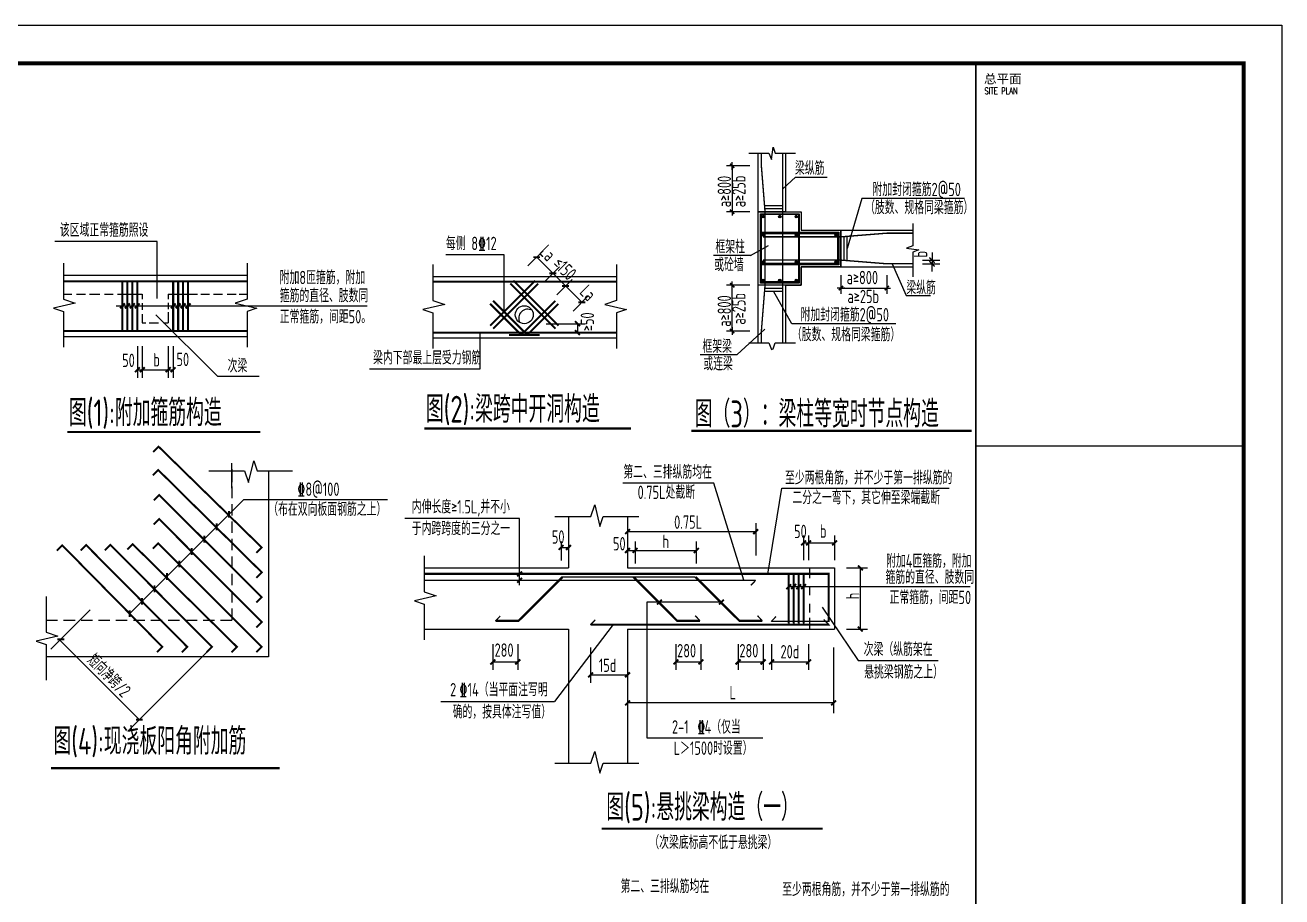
# Model space of a CAD drawing. Extents: x 492302 to 683319, y -252071 to 755100.
# Drawn here: x 650468 to 683319, y 732314 to 755100 of the extents above; entities that cross this region are included whole.
import ezdxf

# ---------------------------------------------------------------- set-up
doc = ezdxf.new("R2010")
doc.units = 0
doc.header["$LTSCALE"] = 1000
doc.header["$MEASUREMENT"] = 0
for name, color, linetype in [('3T_WOOD', 21, 'Continuous'), ('TK', 4, 'Continuous'), ('图形', 2, 'Continuous'), ('文字', 4, 'Continuous'), ('表格', 7, 'Continuous'), ('阳角加筋', 7, 'Continuous')]:
    doc.layers.add(name, color=color, linetype=linetype)
doc.styles.add('ROMANS', font='romans__.ttf', dxfattribs={"width": 0.65, "height": 231.275})
doc.styles.add('TSSD_REIN', font='tssdeng.shx', dxfattribs={"width": 0.7, "bigfont": 'tssdchn.shx'})
doc.styles.add('图签宋体', font='', dxfattribs={"height": 300})
doc.styles.get('图签宋体').set_extended_font_data('NSimSun')

# ---------------------------------------------------------------- blocks, each defined once
blk = doc.blocks.new('DIMBLK')
blk.add_line((-2, 0), (0, 0))
at = {"const_width": 0.35}
blk.add_lwpolyline([(-0.71, -0.71), (0.71, 0.71)], dxfattribs=at)
blk = doc.blocks.new('DMTK2')
blk.add_line((-10, 0), (10, 0))
at = {"const_width": 4}
blk.add_lwpolyline([(-5.7, -5.7), (5.7, 5.7)], dxfattribs=at)
blk = doc.blocks.new('_ArchTick')
at = {"color": 0, "linetype": 'ByBlock', "const_width": 0.4}
blk.add_lwpolyline([(-0.5, -0.5), (0.5, 0.5)], dxfattribs=at)
blk = doc.blocks.new('GeYuanFrame_86052528', base_point=(20.09, 4.53))
at = {"layer": 'TK'}
blk.add_lwpolyline([(20.09, 4.53), (20.09, 598.53), (861.09, 598.53), (861.09, 4.53)], close=True, dxfattribs=at)
at = {"layer": 'TK', "const_width": 1}
blk.add_lwpolyline([(45.09, 588.53), (851.09, 588.53), (851.09, 14.53), (45.09, 14.53)], close=True, dxfattribs=at)
at = {"layer": 'TK'}
for points, const_width in [([(781.09, 588.53), (781.09, 14.53)], 0.4), ([(781.09, 488.5), (851.09, 488.5)], 0.35)]:
    blk.add_lwpolyline(points, dxfattribs=dict(at, const_width=const_width))
at = {"layer": 'TK', "style": '图签宋体'}
blk.add_text('总平面', height=2.4, dxfattribs=at).set_placement((783.23, 583.28))
at = {"layer": 'TK', "style": 'ROMANS', "width": 0.76}
blk.add_text('SITE PLAN', height=1.697, dxfattribs=at).set_placement((783.35, 580.49))

msp = doc.modelspace()

# ---------------------------------------------------------------- linework, layer by layer
at = {"layer": '图形', "color": 3, "linetype": 'Continuous'}
for p, q in [((670272.8, 750819.9), (670603.9, 751124.3)), ((670603.9, 751124.3), (671433.5, 751124.3)), ((672341.7, 750565.9), (671952.8, 749261.9)), ((675020.9, 750565.9), (672341.7, 750565.9)), ((653919.3, 749443), (651244.5, 749443)), ((653919.3, 747951.9), (653919.3, 749443)), ((669426.8, 749075.2), (669901.8, 749339.4)), ((663611, 748805.6), (664008.3, 749203)), ((663840.2, 749034.8), (665019.7, 747855.4)), ((669426.8, 749075.2), (668461.9, 749075.2)), ((651469.3, 748875), (651469.3, 747936.6)), ((656269.3, 748875), (656269.3, 747936.6)), ((661126.5, 748840.5), (661126.5, 747902.2)), ((664035.2, 748381.3), (664432.6, 748778.7)), ((665926.5, 748840.5), (665926.5, 747902.2)), ((673135.9, 748861.9), (673497.7, 748030.4)), ((651469.3, 748560.4), (656269.3, 748560.4)), ((653011.6, 748404.7), (653011.6, 747107.4)), ((653141.6, 748404.7), (653141.6, 747107.4)), ((653271.6, 748404.7), (653271.6, 747107.4)), ((653401.6, 748404.7), (653401.6, 747107.4)), ((661126.5, 748525.9), (665926.5, 748525.9)), ((664366.1, 748050.4), (664763.5, 748447.8)), ((671792.8, 748565.6), (671792.8, 748076.8)), ((672992.8, 748565.6), (672992.8, 748076.8)), ((651469.3, 748067.4), (651688.4, 748067.4)), ((651806.6, 748067.4), (652042.9, 748067.4)), ((652154.1, 748067.4), (652418.2, 748067.4)), ((652543.3, 748067.4), (652765.7, 748067.4)), ((652883.8, 748067.4), (653531.6, 748067.4)), ((653531.6, 748067.4), (653531.6, 747933.5)), ((654207.1, 748067.4), (654975.8, 748067.4)), ((654207.1, 748067.4), (654207.1, 747940.5)), ((655059.2, 748067.4), (655288.6, 748067.4)), ((655392.9, 748067.4), (655629.2, 748067.4)), ((655747.3, 748067.4), (655983.6, 748067.4)), ((656060.1, 748067.4), (656269.3, 748067.4)), ((664790.4, 747626.1), (665187.8, 748023.5)), ((670509.3, 747292.2), (670034.4, 748141.9)), ((671802.8, 748226.8), (672982.8, 748226.8)), ((673497.7, 748030.4), (674137.4, 748030.4)), ((651777.6, 747834), (651210.3, 747699.4)), ((651210.3, 747699.4), (651469.3, 747613.2)), ((651469.3, 747936.6), (651777.6, 747834)), ((652850.7, 747761), (659407.4, 747761)), ((653531.6, 747836.3), (653531.6, 747655.8)), ((654207.1, 747843.3), (654207.1, 747676.6)), ((656269.3, 747936.6), (655961.1, 747834)), ((655961.1, 747834), (656528.4, 747699.4)), ((656528.4, 747699.4), (656269.3, 747613.2)), ((661434.8, 747799.5), (660867.4, 747665)), ((661126.5, 747902.2), (661434.8, 747799.5)), ((665926.5, 747902.2), (665618.2, 747799.5)), ((665618.2, 747799.5), (666185.6, 747665)), ((651469.3, 747613.2), (651469.3, 746683.7)), ((653531.6, 747544.7), (653531.6, 747315)), ((653886.8, 747530.5), (655493.5, 745927.9)), ((654207.1, 747593.3), (654207.1, 747315)), ((656269.3, 747613.2), (656269.3, 746683.7)), ((660867.4, 747665), (661126.5, 747578.7)), ((661126.5, 747578.7), (661126.5, 746649.3)), ((666185.6, 747665), (665926.5, 747578.7)), ((665926.5, 747578.7), (665926.5, 746649.3)), ((653531.6, 747315), (653620.6, 747315)), ((653710.9, 747315), (653954.2, 747315)), ((654086.1, 747315), (654207.1, 747315)), ((664091, 747296.4), (665100.1, 747296.4)), ((664907.2, 747296.4), (664907.2, 747063.8)), ((669080.4, 746491.9), (669800.8, 747153.3)), ((673229.5, 747292.2), (670509.3, 747292.2)), ((651469.3, 746960.4), (656269.3, 746960.4)), ((653401.6, 746707.3), (653401.6, 745882.9)), ((653531.6, 746707.3), (653531.6, 745882.9)), ((654207.1, 746707.3), (654207.1, 745882.9)), ((654337.1, 746707.3), (654337.1, 745882.9)), ((661126.5, 746925.9), (665926.5, 746925.9)), ((668109.7, 746491.7), (669080.4, 746491.7)), ((653401.6, 746093.6), (654337.1, 746093.6)), ((655493.5, 745927.9), (656587.7, 745927.9)), ((668467.7, 743125.1), (666088.7, 743125.1)), ((669258.8, 740592.8), (668467.7, 743125.1)), ((669880.6, 740753), (670244.1, 742998.4)), ((670244.1, 742998.4), (674619.1, 742998.4)), ((665254, 742252.5), (665356.7, 742560.7)), ((665356.7, 742560.7), (665491.2, 741993.4)), ((663392.1, 742202.2), (660394, 742202.2)), ((663392.1, 740459.7), (663392.1, 742202.2)), ((664315.7, 742252.5), (665254, 742252.5)), ((664672.2, 742252.5), (664672.2, 740912.3)), ((665491.2, 741993.4), (665577.5, 742252.5)), ((665577.5, 742252.5), (666506.9, 742252.5)), ((666215.5, 742252.5), (666215.5, 740912.3)), ((666215.5, 741860.9), (669564.7, 741860.9)), ((669564.7, 742083.4), (669564.7, 741238.6)), ((664475.7, 741606.6), (664475.7, 741110)), ((664475.7, 741447.3), (664673, 741447.3)), ((664673, 741606.6), (664673, 741110)), ((666412.9, 741606.6), (666412.9, 741030.9)), ((668012.9, 741606.6), (668012.9, 741030.9)), ((670818.1, 741756.4), (670818.1, 741117.4)), ((670818.1, 741565.5), (671623.6, 741565.5)), ((670948.1, 741756.4), (670948.1, 741117.4)), ((671623.6, 741756.4), (671623.6, 741117.4)), ((660902.5, 741226.8), (660902.5, 740288.5)), ((666215.5, 741368.2), (668012.9, 741368.2)), ((660902.5, 740912.3), (664672.2, 740912.3)), ((666215.5, 740912.3), (671623.6, 740912.3)), ((670968.5, 740912.3), (670968.5, 740640.1)), ((671623.6, 740912.3), (671623.6, 739312.3)), ((671936.2, 740912.3), (672490.6, 740912.3)), ((672298.8, 740912.3), (672298.8, 739312.3)), ((670428.1, 740756.6), (670428.1, 739459.3)), ((670558.1, 740756.6), (670558.1, 739459.3)), ((670688.1, 740756.6), (670688.1, 739459.3)), ((670818.1, 740756.6), (670818.1, 739459.3)), ((661210.8, 740185.9), (660643.4, 740051.3)), ((660902.5, 740288.5), (661210.8, 740185.9)), ((670428.1, 740425.3), (675174.1, 740425.3)), ((670968.5, 740438), (670968.5, 740195.5)), ((660643.4, 740051.3), (660902.5, 739965.1)), ((660902.5, 739965.1), (660902.5, 739035.6)), ((666722, 740019.6), (666722, 736472)), ((668648.1, 740019.6), (666722, 740019.6)), ((670968.5, 739971), (670968.5, 739746.4)), ((671303.4, 739882.4), (672240.2, 738488.9)), ((670968.5, 739607.2), (670968.5, 739312.3)), ((660902.5, 739312.3), (664672.2, 739312.3)), ((665840.5, 739430.6), (664302.4, 737416.1)), ((664672.2, 739312.3), (664672.2, 735807.7)), ((666215.5, 739312.3), (666215.5, 735807.7)), ((666215.5, 739312.3), (671623.6, 739312.3)), ((671936.2, 739312.3), (672490.6, 739312.3)), ((662692.3, 738914.8), (662692.3, 738244.1)), ((663345, 738914.8), (663345, 738244.1)), ((665248.9, 738831.4), (665248.9, 737907.4)), ((667477.3, 738914.8), (667477.3, 738244.1)), ((668129.9, 738914.8), (668129.9, 738244.1)), ((669105.1, 738914.8), (669105.1, 738244.1)), ((669757.7, 738914.8), (669757.7, 738244.1)), ((669977.3, 738914.8), (669977.3, 738244.1)), ((670948.1, 738914.8), (670948.1, 738244.1)), ((671602, 738830.9), (671602, 737113.8)), ((672240.2, 738488.9), (674335.7, 738488.9)), ((662692.3, 738454.8), (663345, 738454.8)), ((667477.3, 738454.8), (668129.9, 738454.8)), ((669105.1, 738454.8), (669757.7, 738454.8)), ((669977.3, 738454.8), (670948.1, 738454.8)), ((665248.9, 738118.1), (666215.5, 738118.1)), ((661335.4, 737416.1), (664302.4, 737416.1)), ((671602, 737383.2), (666215.5, 737383.2)), ((666722, 736472), (669753.7, 736472)), ((665254, 735807.7), (665356.7, 736116)), ((665356.7, 736116), (665491.2, 735548.6)), ((664315.7, 735807.7), (665254, 735807.7)), ((665491.2, 735548.6), (665577.5, 735807.7)), ((665577.5, 735807.7), (666506.9, 735807.7))]:
    msp.add_line(p, q, dxfattribs=at)
at = {"layer": '图形', "color": 3, "linetype": 'Continuous', "ltscale": 0.6}
msp.add_line((671736.8, 749685.9), (671736.8, 748837.9), dxfattribs=at)
at = {"layer": '图形', "color": 3, "linetype": 'Continuous'}
for points in [[(669385.6, 751749.2), (669910.5, 751749.2), (669973.7, 751588.9), (670020.2, 751911.8), (670077.2, 751749.2), (670604.6, 751749.2)], [(673669.2, 749914.2), (673669.2, 749334.8), (673508.9, 749271.6), (673831.8, 749225.1), (673669.2, 749168.1), (673669.2, 748522.8)], [(662987, 747609.2), (662987, 749095), (661463.9, 749095)], [(659473.1, 746117.5), (662360.9, 746117.5), (662360.9, 747063.8)], [(669385.6, 746799.3), (669910.5, 746799.3), (669973.7, 746622.1), (670020.2, 746636.7), (670077.2, 746799.3), (670604.6, 746799.3)]]:
    msp.add_lwpolyline(points, dxfattribs=at)
at = {"layer": '图形', "color": 3, "linetype": 'Continuous', "ltscale": 0.6, "const_width": 36}
for points in [[(669712.8, 746799.3), (669712.8, 747101.9), (669808.8, 748301.9), (669808.8, 750221.9), (669712.8, 751421.9), (669712.8, 751749.2)], [(670272.8, 746799.3), (670272.8, 751749.2)], [(669796, 750381.9), (670272.8, 750381.9)], [(669802.4, 750301.9), (670272.8, 750301.9)], [(669758.4, 749565.9), (671792.8, 749565.9), (672992.8, 749661.9), (673669.2, 749661.9)], [(671872.8, 749572.3), (671872.8, 748951.5)], [(671952.8, 749578.7), (671952.8, 748945.1)], [(669758.4, 748957.9), (671792.8, 748957.9), (672992.8, 748861.9), (673669.2, 748861.9)], [(669796, 748141.9), (670272.8, 748141.9)], [(669802.4, 748221.9), (670272.8, 748221.9)]]:
    msp.add_lwpolyline(points, dxfattribs=at)
at = {"layer": '图形', "color": 3, "linetype": 'Continuous', "const_width": 36}
msp.add_lwpolyline([(669707.5, 748375.7), (669707.5, 750153.2), (670686.7, 750153.2), (670686.7, 748371.9)], close=True, dxfattribs=at)
at = {"layer": '图形', "color": 3, "linetype": 'Continuous'}
for points, const_width in [([(669711, 749669.8), (671718.9, 749669.8), (671718.9, 748851.8), (669703.3, 748851.8)], 36), ([(651469.3, 748404.7), (656269.3, 748404.7)], 55), ([(653011.6, 748404.7), (653011.6, 747107.4)], 55), ([(653141.6, 748404.7), (653141.6, 747107.4)], 55), ([(653271.6, 748404.7), (653271.6, 747107.4)], 55), ([(653401.6, 748404.7), (653401.6, 747107.4)], 55), ([(654337.1, 748404.7), (654337.1, 747107.4)], 55), ([(654467.1, 748404.7), (654467.1, 747107.4)], 55), ([(654597.1, 748404.7), (654597.1, 747107.4)], 55), ([(654727.1, 748404.7), (654727.1, 747107.4)], 55), ([(661126.5, 748395.1), (665926.5, 748395.1)], 55), ([(663801.4, 748423.6), (662622, 747244.1)], 50), ([(663880.2, 748344.8), (662700.7, 747165.4)], 50), ([(663150.2, 748344.8), (664329.6, 747165.4)], 50), ([(663229, 748423.6), (664408.4, 747244.1)], 50), ([(663436.6, 747002), (662622, 747816.6)], 50), ([(663580.4, 747015.7), (662700.7, 747895.4)], 50), ([(663436.2, 747002), (664329.6, 747895.4)], 50), ([(663593.8, 747002), (664408.4, 747816.6)], 50), ([(651469.3, 747107.4), (656269.3, 747107.4)], 55), ([(661126.5, 747063.8), (665926.5, 747063.8)], 55), ([(663115.2, 747002), (663915.2, 747002)], 50), ([(651570.2, 744465), (656619.8, 744465)], 60), ([(660900.9, 744559.4), (666306.6, 744559.4)], 60), ([(667881.9, 744493), (675212.9, 744493)], 60), ([(670428.1, 740756.6), (670428.1, 739459.3)], 55), ([(670558.1, 740756.6), (670558.1, 739459.3)], 55), ([(670688.1, 740756.6), (670688.1, 739459.3)], 55), ([(670818.1, 740756.6), (670818.1, 739459.3)], 55), ([(660902.5, 740588.2), (669564.7, 740588.2)], 35), ([(664511.1, 740668.9), (663364.8, 739528.3), (662766.6, 739528.3)], 60), ([(664496.2, 740675.5), (666396.2, 740675.5)], 35), ([(665599, 740675.5), (667989.5, 740675.5)], 35), ([(666370, 740675.5), (667513.5, 739528.3), (668111.8, 739528.3)], 60), ([(667989.5, 740675.5), (669141.4, 739528.3), (669739.6, 739528.3)], 60), ([(669437, 740454.2), (669564.7, 740588.2)], 35), ([(662759.2, 739520.5), (662886.9, 739654.6)], 35), ([(665243.6, 739422.8), (665371.3, 739556.9)], 35), ([(668111.8, 739528.3), (667984.1, 739662.3)], 35), ([(669739.6, 739528.3), (669611.9, 739662.3)], 35), ([(669969.9, 739509), (670097.5, 739643)], 35), ([(665541.6, 734095.9), (671315, 734095.9)], 60)]:
    msp.add_lwpolyline(points, dxfattribs=dict(at, const_width=const_width))
for points in [[(669977.3, 739516.7, 35, 35, 0), (671472.1, 739516.7, 55, 55, 0), (671472.1, 740756.6, 55, 55, 0), (660902.5, 740756.6, 0, 0, 0)], [(665251, 739430.6, 55, 55, 0), (671472.1, 739430.6, 35, 35, 0), (671344.4, 739564.6, 0, 0, 0)]]:
    msp.add_lwpolyline(points, format="xyseb", dxfattribs=at)
msp.add_circle((663515.2, 747530.4), 234, dxfattribs=at)
msp.add_arc((663604.5, 747441.1), 234, 60.67492, 209.37104, dxfattribs=at)
at = {"layer": '文字'}
for p, q in [((669632.8, 746799.3), (669632.8, 751749.2)), ((670352.8, 750221.9), (670352.8, 751749.2)), ((669407.7, 751421.9), (668799.5, 751421.9)), ((668949.5, 751321.9), (668949.5, 751521.9)), ((668949.5, 751411.9), (668949.5, 750231.9)), ((668949.5, 750321.9), (668949.5, 750121.9)), ((669407.7, 750221.9), (668799.5, 750221.9)), ((670352.8, 750221.9), (669632.8, 750221.9)), ((670352.8, 750221.9), (670752.8, 750221.9)), ((670752.8, 750221.9), (670752.8, 749741.9)), ((670752.8, 749741.9), (671792.8, 749741.9)), ((671792.8, 748781.9), (671792.8, 749741.9)), ((671792.8, 749741.9), (673669.2, 749741.9)), ((670752.8, 748781.9), (671792.8, 748781.9)), ((670752.8, 748301.9), (670752.8, 748781.9)), ((671792.8, 748781.9), (673669.2, 748781.9)), ((672992.8, 748861.9), (672927.1, 748861.9)), ((673923.2, 748957.9), (674374.4, 748957.9)), ((673925.3, 748861.9), (674374.4, 748861.9)), ((674174.4, 748957.9), (674174.4, 748861.9)), ((669407.7, 748301.9), (668799.5, 748301.9)), ((668949.5, 747111.9), (668949.5, 748291.9)), ((670352.8, 748301.9), (669632.8, 748301.9)), ((670352.8, 748301.9), (670752.8, 748301.9)), ((670352.8, 746799.3), (670352.8, 748301.9)), ((671892.8, 748226.8), (671692.8, 748226.8)), ((672892.8, 748226.8), (673092.8, 748226.8)), ((669407.7, 747101.9), (668799.5, 747101.9))]:
    msp.add_line(p, q, dxfattribs=at)
at = {"layer": '文字', "color": 6}
for p, q in [((669688.8, 750165.9), (670696.8, 750165.9)), ((669688.8, 748357.9), (669688.8, 750165.9)), ((669720.8, 748389.9), (669720.8, 750133.9)), ((670696.8, 750165.9), (670696.8, 748357.9)), ((669720.8, 749685.9), (670664.8, 749685.9)), ((669720.8, 749653.9), (670664.8, 749653.9)), ((670696.8, 749685.9), (671736.8, 749685.9)), ((670696.8, 749653.9), (671704.8, 749653.9)), ((671704.8, 749653.9), (671704.8, 748869.9)), ((670664.8, 748869.9), (669720.8, 748869.9)), ((670664.8, 748837.9), (669720.8, 748837.9)), ((671704.8, 748869.9), (670696.8, 748869.9)), ((671736.8, 748837.9), (670696.8, 748837.9)), ((670696.8, 748357.9), (669688.8, 748357.9)), ((670664.8, 748389.9), (669720.8, 748389.9))]:
    msp.add_line(p, q, dxfattribs=at)
at = {"layer": '文字', "const_width": 40}
for points in [[(669006.1, 751365.3), (668892.9, 751478.4)], [(668892.9, 750278.4), (669006.1, 750165.3)], [(671849.4, 748283.4), (671736.3, 748170.2)], [(672936.3, 748170.2), (673049.4, 748283.4)]]:
    msp.add_lwpolyline(points, dxfattribs=at)
at = {"layer": '文字'}
msp.add_lwpolyline([(670752.8, 748781.9), (670752.8, 748301.9), (669632.8, 748301.9), (669632.8, 750221.9), (670752.8, 750221.9), (670752.8, 749741.9), (671792.8, 749741.9), (671792.8, 748781.9)], close=True, dxfattribs=at)
at = {"layer": '文字', "const_width": 34}
for points in [[(669743.7, 750096.8, 1), (669777.7, 750096.8, 1)], [(670178, 750096.8, 1), (670212, 750096.8, 1)], [(670607.9, 750096.8, 1), (670641.9, 750096.8, 1)], [(669743.7, 749616.8, 1), (669777.7, 749616.8, 1)], [(670607.9, 749616.8, 1), (670641.9, 749616.8, 1)], [(671647.9, 749616.8, 1), (671681.9, 749616.8, 1)], [(669743.7, 748907, 1), (669777.7, 748907, 1)], [(670607.9, 748907, 1), (670641.9, 748907, 1)], [(671647.9, 748907, 1), (671681.9, 748907, 1)], [(669743.7, 748427, 1), (669777.7, 748427, 1)], [(670178, 748427, 1), (670212, 748427, 1)], [(670607.9, 748427, 1), (670641.9, 748427, 1)]]:
    msp.add_lwpolyline(points, format="xyb", close=True, dxfattribs=at)
at = {"layer": '文字'}
for centre in [(669760.7, 750096.8), (670195, 750096.8), (670624.9, 750096.8), (669760.7, 749616.8), (670624.9, 749616.8), (671664.9, 749616.8), (669760.7, 748907), (670624.9, 748907), (671664.9, 748907), (669760.7, 748427), (670195, 748427), (670624.9, 748427)]:
    msp.add_circle(centre, 32, dxfattribs=at)
at = {"layer": '阳角加筋', "color": 3, "linetype": 'Continuous'}
for p, q in [((655268.2, 743451.7), (656206.5, 743451.7)), ((655873.2, 742998.9), (655873.2, 743650)), ((655873.2, 743492), (655873.2, 743194.3)), ((655873.2, 743451.7), (655873.2, 743156.8)), ((656206.5, 743451.7), (656309.2, 743143.4)), ((656309.2, 743143.4), (656443.7, 743710.7)), ((656443.7, 743710.7), (656530, 743451.7)), ((656530, 743451.7), (657459.5, 743451.7)), ((656833.2, 743451.7), (656833.2, 738589.3)), ((655873.2, 743036.4), (655873.2, 742738.7)), ((655873.2, 742580.8), (655873.2, 742283.1)), ((655873.2, 742125.1), (655873.2, 741827.5)), ((655873.2, 741669.5), (655873.2, 741371.8)), ((655873.2, 741213.9), (655873.2, 740916.2)), ((655873.2, 740758.3), (655873.2, 740460.6)), ((651014, 740169.2), (651014, 739230.9)), ((651014, 740169.2), (651014, 739230.9)), ((655873.2, 740302.7), (655873.2, 740005)), ((651143.8, 738792), (652165.9, 739814.1)), ((655873.2, 739847), (655873.2, 739549.3)), ((651014, 739549.3), (651316.9, 739549.3)), ((651474.9, 739549.3), (651772.6, 739549.3)), ((651930.5, 739549.3), (652228.2, 739549.3)), ((652386.1, 739549.3), (652683.8, 739549.3)), ((652841.8, 739549.3), (653139.4, 739549.3)), ((653297.4, 739549.3), (653595.1, 739549.3)), ((653753, 739549.3), (654050.7, 739549.3)), ((654208.6, 739549.3), (654506.3, 739549.3)), ((654664.3, 739549.3), (654961.9, 739549.3)), ((655119.9, 739549.3), (655417.6, 739549.3)), ((655575.5, 739549.3), (655873.2, 739549.3)), ((651014, 739230.9), (651322.3, 739128.3)), ((651014, 739230.9), (651322.3, 739128.3)), ((651322.3, 739128.3), (650754.9, 738993.7)), ((651322.3, 739128.3), (650754.9, 738993.7)), ((650754.9, 738993.7), (651014, 738907.5)), ((650754.9, 738993.7), (651014, 738907.5)), ((651014, 738907.5), (651014, 737978)), ((651014, 738907.5), (651014, 737978)), ((651376.4, 739024.6), (653453, 736948)), ((653197.2, 736692.2), (655323.3, 738818.3)), ((656833.2, 738589.3), (651014, 738589.3))]:
    msp.add_line(p, q, dxfattribs=at)
for points, const_width in [([(653816, 743940.4), (653957.4, 744081.8), (656652.7, 741446.6), (656511.2, 741305.2)], 50), ([(653803.7, 743332.8), (653945.1, 743474.3), (656652.7, 740797.1), (656511.2, 740655.7)], 50), ([(653830.4, 742676.5), (653971.9, 742817.9), (656652.7, 740147.6), (656511.2, 740006.2)], 50), ([(653827.9, 742049.5), (653969.3, 742190.9), (656652.7, 739498.2), (656511.2, 739356.7)], 50), ([(651296.2, 741362), (651437.6, 741503.4), (654054.8, 738848.7), (653913.4, 738707.3)], 50), ([(651922.4, 741366.6), (652063.8, 741508), (654704.2, 738848.7), (654562.8, 738707.3)], 50), ([(652552.2, 741374.4), (652693.7, 741515.8), (655353.7, 738848.7), (655212.3, 738707.3)], 50), ([(653139.4, 741390.2), (653280.8, 741531.7), (656003.2, 738848.7), (655861.8, 738707.3)], 50), ([(653805.9, 741412.7), (653947.3, 741554.1), (656652.7, 738848.7), (656511.2, 738707.3)], 50), ([(651141.2, 735674), (657125.8, 735674)], 60)]:
    msp.add_lwpolyline(points, dxfattribs=dict(at, const_width=const_width))
msp.add_lwpolyline([(653200.5, 739715.2), (656186.5, 742701.2), (659940.6, 742701.2)], dxfattribs=at)

# ---------------------------------------------------------------- block references
at = {"layer": '3T_WOOD', "xscale": 100, "yscale": 100, "zscale": 100}
msp.add_blockref('GeYuanFrame_86052528', (599218.8, 695699.9), dxfattribs=at)
at = {"layer": '文字', "xscale": 100, "yscale": 100, "zscale": 100}
for p, rotation in [((674174.4, 748957.9), 270), ((674174.4, 748861.9), 90)]:
    msp.add_blockref('DIMBLK', p, dxfattribs=dict(at, rotation=rotation))
at = {"layer": '文字', "color": 1, "xscale": 10, "yscale": 10, "zscale": 10}
for p, rotation in [((668949.5, 748301.9), 90), ((668949.5, 747101.9), 270)]:
    msp.add_blockref('DMTK2', p, dxfattribs=dict(at, rotation=rotation))
at = {"layer": '表格', "color": 3, "linetype": 'Continuous', "yscale": 127}
for p, xscale, zscale, rotation in [((663840.2, 749034.8), 126.9999999996845, 126.9999999998491, 314.9999999988116), ((664264.5, 748610.6), 126.9999999996845, 126.9999999998491, 314.9999999988116), ((664595.4, 748279.7), 126.9999999996845, 126.9999999998491, 314.9999999988116), ((653011.6, 747761), 127, 127, 180), ((653141.6, 747761), 127, 127, 180), ((653271.6, 747761), 127, 127, 180), ((653401.6, 747761), 127, 127, 180), ((654337.1, 747761), 127, 127, 180), ((654467.1, 747761), 127, 127, 180), ((654597.1, 747761), 127, 127, 180), ((654727.1, 747761), 127, 127, 180), ((665019.7, 747855.4), 126.9999999996845, 126.9999999998491, 314.9999999988116), ((664907.2, 747296.4), 127, 127, 270), ((664907.2, 747063.8), 127, 127, 270), ((653401.6, 746093.6), 127, 127, 180), ((653531.6, 746093.6), 127, 127, 180), ((654207.1, 746093.6), 127, 127, 180), ((654337.1, 746093.6), 127, 127, 180), ((666215.5, 741860.9), 127, 127, 180), ((669564.7, 741860.9), 127, 127, 180), ((664475.7, 741447.3), 127, 127, 180), ((664672.2, 741447.3), 127, 127, 180), ((666215.5, 741368.2), 127, 127, 180), ((666412.9, 741368.2), 127, 127, 180), ((668012.9, 741368.2), 127, 127, 180), ((670818.1, 741565.5), 127, 127, 180), ((670948.1, 741565.5), 127, 127, 180), ((671623.6, 741565.5), 127, 127, 180), ((663392.1, 740756.6), 127, 127, 180), ((672298.8, 740912.3), 127, 127, 270), ((663392.1, 740588.2), 127, 127, 180), ((670428.1, 740420.3), 127, 127, 180), ((670558.1, 740425.3), 127, 127, 180), ((670688.1, 740420.3), 127, 127, 180), ((670818.1, 740425.3), 127, 127, 180), ((667046.2, 740018.4), 127, 127, 180), ((668666.9, 740019.6), 127, 127, 180), ((672298.8, 739312.3), 127, 127, 270), ((662692.3, 738454.8), 127, 127, 180), ((663345, 738454.8), 127, 127, 180), ((667477.3, 738454.8), 127, 127, 180), ((668129.9, 738454.8), 127, 127, 180), ((669105.1, 738454.8), 127, 127, 180), ((669757.7, 738454.8), 127, 127, 180), ((669977.3, 738454.8), 127, 127, 180), ((670948.1, 738454.8), 127, 127, 180), ((665248.9, 738118.1), 127, 127, 180), ((666215.5, 738118.1), 127, 127, 180), ((666215.5, 737383.2), 127, 127, 180), ((671602, 737383.2), 127, 127, 180)]:
    msp.add_blockref('_ArchTick', p, dxfattribs=dict(at, xscale=xscale, zscale=zscale, rotation=rotation))
at = {"layer": '阳角加筋', "color": 3, "linetype": 'Continuous', "xscale": 126.9999999996845, "yscale": 127.0000000037253, "zscale": 127.0000000023186}
for p, rotation in [((655798.4, 742313.1), 45.0000000011884), ((655473.7, 741988.4), 45.0000000011884), ((655148.9, 741663.7), 45.0000000011884), ((654824.2, 741338.9), 45.0000000011884), ((654499.4, 741014.2), 45.0000000011884), ((654174.7, 740689.4), 45.0000000011884), ((653850, 740364.7), 45.0000000011884), ((653525.2, 740040), 45.0000000011884), ((653200.5, 739715.2), 45.0000000011884), ((651399.6, 739047.8), 134.9999999988116), ((653453, 736948), 134.9999999988116)]:
    msp.add_blockref('_ArchTick', p, dxfattribs=dict(at, rotation=rotation))

# ---------------------------------------------------------------- texts
at = {"layer": '图形', "color": 3, "linetype": 'Continuous', "style": 'TSSD_REIN', "width": 0.7}
for s, height, p in [('梁纵筋', 350, (670592.3, 751186.1)), ('附加封闭箍筋2@50', 350, (672617.8, 750629.6)), ('（肢数、规格同梁箍筋）', 350, (672423.3, 750158.3)), ('该区域正常箍筋照设', 350, (651374.4, 749567.3)), ('每侧 8\x8412', 350, (661467.5, 749219.3)), ('框架柱', 350, (668511.9, 749133.7)), ('或砼墙', 350, (668480.7, 748664.9)), ('附加8匝箍筋，附加', 350, (657121.9, 748328)), ('a\x93800', 350, (671942.4, 748327.5)), ('梁纵筋', 350, (673504, 748062)), ('箍筋的直径、肢数同', 350, (657123.5, 747854.7)), ('正常箍筋，间距50。', 350, (657123.5, 747303.5)), ('附加封闭箍筋2@50', 350, (670738.5, 747355.9)), ('（肢数、规格同梁箍筋）', 350, (670512.1, 746836.6)), ('框架梁', 350, (668173.3, 746527.8)), ('50', 350, (653004.6, 746162.4)), ('b', 350, (653818.9, 746177.5)), ('50', 350, (654424.6, 746187.3)), ('次梁', 350, (655760.9, 746022.5)), ('梁内下部最上层受力钢筋', 350, (659563.7, 746229.3)), ('或连梁', 350, (668195, 746073.7)), ('图(1):附加箍筋构造', 700, (651613.9, 744617.3)), ('图(2):梁跨中开洞构造', 700, (660944.6, 744711.7)), ('图（3）：梁柱等宽时节点构造', 700, (667971.1, 744586.6)), ('第二、三排纵筋均在', 350, (666105.1, 743245.8)), ('至少两根角筋，并不少于第一排纵筋的', 350, (670331, 743093.6)), ('0.75L处截断', 350, (666477.3, 742713.6)), ('二分之一弯下，其它伸至梁端截断', 350, (670523.4, 742576.5)), ('内伸长度≥1.5L,并不小', 350, (660575.4, 742334.6)), ('于内跨跨度的三分之一', 350, (660575.4, 741767.8)), ('0.75L', 350, (667433, 741934.2)), ('50', 350, (664237, 741545.3)), ('h', 350, (667129.2, 741429.6)), ('50', 350, (670568, 741690)), ('b', 350, (671243.3, 741701.2)), ('50', 350, (665833.6, 741369.5)), ('附加4匝箍筋，附加', 350, (672973.4, 740919)), ('箍筋的直径、肢数同', 350, (672958.9, 740495.2)), ('正常箍筋，间距50', 350, (673064.9, 739966.5)), ('280', 350, (662739.2, 738589)), ('280', 350, (667510.8, 738573.1)), ('280', 350, (669138.7, 738573.1)), ('20d', 350, (670213.5, 738546.6)), ('次梁（纵筋架在', 350, (672388.9, 738610.2)), ('15d', 350, (665463.3, 738192.1)), ('悬挑梁钢筋之上）', 350, (672400.8, 738017.5)), ('2  14（当平面注写明', 350, (661576.8, 737554.7)), ('L', 350, (668882, 737474.4)), ('确的，按具体注写值）', 350, (661643.2, 736974.7)), ('2-1  14（仅当', 350, (667377.2, 736581)), ('L＞1500时设置）', 350, (667419.7, 736025.4)), ('图(5):悬挑梁构造（一）', 700, (665661.1, 734305.9)), ('（次梁底标高不低于悬挑梁）', 350, (666784.5, 733562.4)), ('第二、三排纵筋均在', 350, (666033.1, 732414.6)), ('至少两根角筋，并不少于第一排纵筋的', 350, (670257.9, 732334.1))]:
    msp.add_text(s, height=height, dxfattribs=at).set_placement(p)
for s, rotation, p in [('a≥800', 90, (668919.7, 750340.4)), ('a\x9325b', 90, (669299.1, 750340)), ('La', 315, (663886.5, 749139.6)), ('b', 90, (674050.6, 749024.5)), ('≤150', 315, (664234.6, 748830.5)), ('La', 315, (664940.5, 748096.2)), ('a≥800', 90, (668919.7, 747217.1)), ('a\x9325b', 90, (669299.1, 747271.1)), ('≥50', 90, (665340, 747101.4)), ('h', 90, (672273, 740090.7))]:
    msp.add_text(s, height=350, rotation=rotation, dxfattribs=at).set_placement(p)
at = {"layer": '图形', "color": 2, "linetype": 'Continuous', "style": 'TSSD_REIN', "width": 0.7}
for p in [(661820.9, 737554.7), (668038.8, 736581)]:
    msp.add_text('\x84', height=350, dxfattribs=at).set_placement(p)
at = {"layer": '文字', "style": 'TSSD_REIN', "width": 0.7}
msp.add_text('a\x9325b', height=350, dxfattribs=at).set_placement((671963.9, 747832.6))
at = {"layer": '阳角加筋', "color": 3, "linetype": 'Continuous', "style": 'TSSD_REIN', "width": 0.7}
for s, height, p in [('\x848@100', 350, (657584.6, 742794.1)), ('（布在双向板面钢筋之上）', 350, (656823.1, 742272.2)), ('图(4):现浇板阳角附加筋', 700, (651208, 736031.2))]:
    msp.add_text(s, height=height, dxfattribs=at).set_placement(p)
msp.add_text('短向净跨/2', height=350, rotation=315, dxfattribs=at).set_placement((652054.3, 738458.5))

doc.saveas('drawing.dxf')
